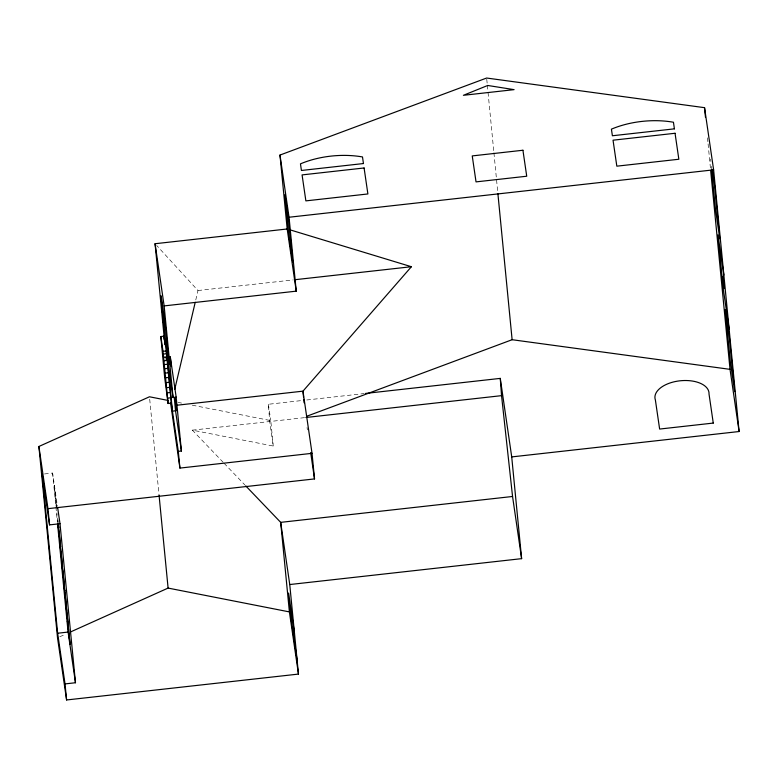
<?xml version="1.0" encoding="UTF-8"?>
<svg xmlns="http://www.w3.org/2000/svg" width="778" height="778" viewBox="0 0 778 778"><rect width="100%" height="100%" fill="white"/><g stroke="black" fill="none" stroke-linecap="round" stroke-linejoin="round"><path stroke-width="0.58" stroke-dasharray="3.89 2.92" d="M195.774 299.958L197.982 290.534L156.689 245.498M59.741 636.793L65.264 634.313M197.982 290.534L293.238 279.905M223.198 462.346L192.38 430.156L273.253 446.047L269.674 421.53L268.391 404.268L301.952 400.524M306.746 399.989L364.269 393.561M192.38 430.156L305.9 417.494M44.482 473.958L52.603 473.043L57.416 506.05M178.016 402.382L181.585 403.082M192.283 405.192L270.773 420.606L273.253 446.047M224.035 463.211L244.866 484.957M307.028 427.501L307.378 429.894M268.391 404.268L270.773 420.606M56.493 506.001L54.197 485.307L56.823 508.297M56.434 507.12L56.094 504.815L56.317 507.11M57.883 522.057L56.882 512.858M710.625 159.101L710.859 161.503M711.325 166.327L711.559 168.738M707.484 137.823L707.951 142.646M708.077 143.852L710.421 167.97M486.756 79.239L487.232 84.063M487.349 85.269L487.932 91.298M488.049 92.504L493.806 151.593M493.923 152.799L497.794 192.594M149.707 399.182L159.082 495.44M57.942 519.762L58.165 522.057M52.603 473.043L57.416 522.437"/><path stroke-width="1.17" d="M291.419 612.646L291.75 615.379M174.729 389.428L195.22 302.311M175.663 405.367L302.973 391.159L411.397 266.718L289.504 229.685M245.692 485.832L280.683 522.359L289.747 584.541L298.47 674.088L66.597 699.967L57.523 637.785L38.9 446.484L149.473 396.78L168.495 400.514M70.798 631.824L168.097 588.08L289.397 611.907L298.47 674.088M287.179 228.985L155.065 243.728L164.139 305.9L296.243 291.157L287.179 228.985L279.983 155.065L486.639 78.033L704.547 107.675L713.62 169.847L739.1 431.527L511.72 456.91L500.264 378.39L365.475 393.435M306.59 416.318L512.119 339.714L730.027 369.346L739.1 431.527M279.983 155.065L289.046 217.237L713.62 169.847M294.444 279.769L411.397 266.718M172.269 409.763L171.306 403.15L168.077 403.51L164.673 377.515L160.842 336.534L164.07 336.174L173.056 397.509L176.168 397.159L181.41 451.026L178.298 451.376L172.434 411.144L167.182 357.277M168.077 403.51L163.001 351.325L166.229 350.966L171.306 403.15M163.205 354.107L166.434 353.747M163.468 357.267L166.687 356.908M168.223 357.16L170.294 356.927L176.168 397.159M163.769 360.768L166.988 360.409M164.109 364.61L167.338 364.25M164.498 368.743L167.717 368.383M164.917 373.148L168.145 372.788M165.374 377.797L168.602 377.437M165.87 382.659L169.089 382.299M166.385 387.697L169.614 387.337M166.93 392.871L170.158 392.511M167.494 398.151L170.722 397.791M172.434 411.144L175.546 410.803L181.41 451.026M305.9 417.494L501.547 395.652L500.264 378.39M170.518 402.391L179.922 468.084L312.036 453.331L314.526 478.917L47.973 508.666L38.9 446.484M49.549 524.887L60.003 523.72L75.485 682.744L65.031 683.911L57.64 633.234L42.158 474.21L49.549 524.887L47.973 508.666M289.747 584.541L521.62 558.653L512.556 496.481L280.683 522.359L289.397 611.907M57.64 633.234L68.094 632.067L75.485 682.744M723.443 280.129C724.775 290.145 721.984 269.48 723.316 279.487M723.997 285.847L723.764 284.573M291.779 615.437L292.013 616.701M175.575 401.117L176.159 405.601L175.799 402.382M175.799 402.81L175.215 398.326L175.429 400.612M712.249 169.478L714.632 185.757L719.796 238.788L715.546 209.71L711.675 169.944M723.861 275.062L717.997 234.839L723.239 288.706L729.112 328.929M723.628 283.639L723.414 281.364L723.822 284.68M723.948 285.322L724.357 288.638L724.133 286.353M302.973 391.159L312.036 453.331M310.694 452.611L314.526 478.917M294.492 633.282L288.628 593.05L291.254 619.988L297.118 660.221M176.382 408.528L175.711 403.451L176.664 410.735L176.305 407.516M160.842 336.534L163.001 351.325M57.591 507.227L60.003 523.72M58.058 523.205L58.729 527.805L58.282 523.205M291.555 613.579L291.692 614.853M501.547 395.652L512.556 496.481M704.547 107.675L705.49 117.322M710.654 170.382L730.027 369.346M497.91 193.8L512.119 339.714M511.72 456.91L521.62 558.653M289.046 217.237L296.243 291.157M303.08 392.326L303.537 396.974M303.76 399.299L304.101 402.79M170.294 356.927L171.228 366.506M174.262 397.626L175.546 410.803M164.139 305.9L173.056 397.509M178.298 451.376L179.922 468.084M155.065 243.728L164.878 344.479M166.142 357.52L166.375 359.893M159.082 495.44L168.097 588.08M57.533 523.643L68.094 632.067M65.031 683.911L66.597 699.967M164.284 339.86L164.07 336.174M292.392 619.716L292.09 617.722L292.392 619.716M160.852 295.786L161.688 303.42L160.852 295.786M162.009 307.748L162.855 315.382L162.009 307.748M163.176 319.719L164.022 327.353L163.176 319.719M487.728 85.473L463.396 95.305L514.093 89.645L487.728 85.473M363.452 163.545L301.426 170.47L300.464 163.857A65.284 35.438 -5.6 0 1 362.49 156.942L363.452 163.545M674.409 128.847L612.393 135.761L611.42 129.158A65.284 35.438 -5.6 0 1 673.447 122.234L674.409 128.847M364.094 167.98L302.078 174.904L305.871 200.88L367.887 193.955L364.094 167.98M522.933 150.251L472.246 155.911L476.029 181.887L526.725 176.227L522.933 150.251M675.051 133.271L613.035 140.196L616.828 166.171L678.844 159.247L675.051 133.271M713.261 423.076L659.627 429.057L655.387 399.989A27.152 14.733 -5.6 0 1 679.846 380.821A27.152 14.733 -5.6 0 1 709.021 393.999L713.261 423.076M729.521 338.663L725.271 309.586L730.435 362.616L734.675 391.684L729.521 338.663M288.696 220.689L284.904 194.714L288.939 236.152L292.732 262.128L288.696 220.689M165.111 323.026L161.318 297.05L165.354 338.488L169.147 364.464L165.111 323.026M59.118 531.889L57.951 523.837L60.577 546.827L59.118 531.889M61.044 551.631L59.867 543.579L62.503 566.569L61.044 551.631M62.95 571.149L61.773 563.097L64.399 586.087L62.95 571.149M64.837 590.541L63.66 582.489L66.286 605.479L64.837 590.541M66.733 610.04L65.556 601.987L68.192 624.977L66.733 610.04M68.61 629.276L67.433 621.223L70.059 644.223L68.61 629.276"/></g></svg>
